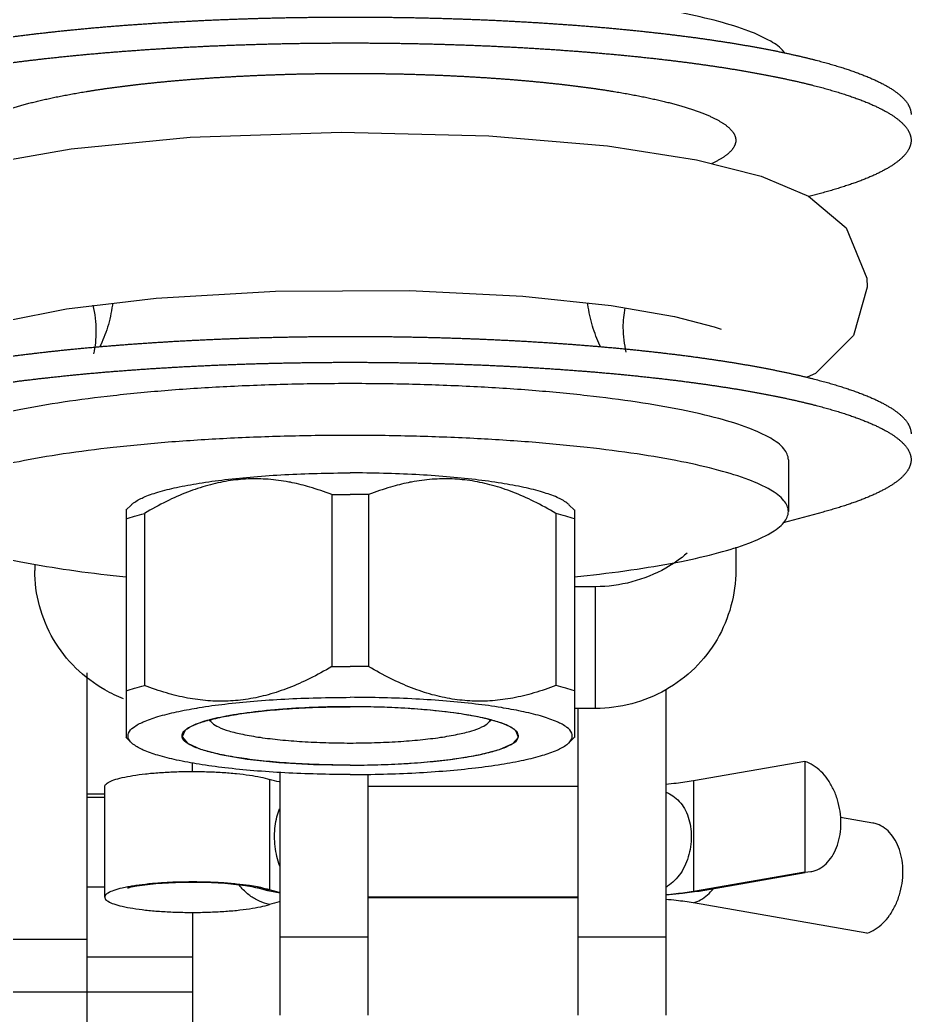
# Model space of a CAD drawing. Header units: millimetres. Extents: x 21899 to 38731, y -5425 to 3612.
# Drawn here: x 25232.19 to 25257.61, y 281.43 to 309.82 of the extents above; entities that cross this region are included whole.
import ezdxf

# ---------------------------------------------------------------- set-up
doc = ezdxf.new("R2010")
doc.units = ezdxf.units.MM

msp = doc.modelspace()

# ---------------------------------------------------------------- linework, layer by layer
at = {"color": 7, "linetype": 'Continuous'}
for p, q in [((25255.104, 304.892), (25254.69, 304.779)), ((25256.36, 302.196), (25255.971, 300.815)), ((25233.516, 301.577), (25236.074, 301.887)), ((25246.536, 301.938), (25249.057, 301.673)), ((25251.989, 301.066), (25252.193, 300.994)), ((25255.971, 300.815), (25254.879, 299.731)), ((25254.879, 299.731), (25254.647, 299.625)), ((25254.11, 297.274), (25254.11, 295.797)), ((25241.084, 296.278), (25241.084, 291.374)), ((25242.136, 296.278), (25242.136, 291.374)), ((25235.369, 295.991), (25235.209, 295.836)), ((25235.215, 295.842), (25235.215, 289.351)), ((25247.851, 295.991), (25248.011, 295.836)), ((25248.005, 295.842), (25248.005, 289.351)), ((25235.741, 295.742), (25235.741, 290.838)), ((25247.479, 295.742), (25247.479, 290.838)), ((25255.104, 295.783), (25253.961, 295.471)), ((25252.61, 294.778), (25252.61, 294.119)), ((25232.61, 294.298), (25232.61, 294.119)), ((25248.61, 293.653), (25248.005, 293.653)), ((25250.61, 290.708), (25250.61, 281.433)), ((25248.61, 290.18), (25248.005, 290.18)), ((25248.11, 281.433), (25248.11, 290.18)), ((25237.673, 289.766), (25237.586, 289.85)), ((25245.547, 289.766), (25245.634, 289.85)), ((25235.209, 289.357), (25235.369, 289.202)), ((25248.011, 289.357), (25247.851, 289.202)), ((25237.11, 288.381), (25237.11, 288.624)), ((25254.583, 288.665), (25251.401, 288.113)), ((25254.583, 288.665), (25254.583, 285.514)), ((25239.61, 281.433), (25239.61, 288.353)), ((25242.11, 288.301), (25242.11, 281.433)), ((25234.61, 284.796), (25234.61, 287.948)), ((25248.11, 287.952), (25242.11, 287.952)), ((25234.61, 287.635), (25234.11, 287.635)), ((25256.514, 286.912), (25255.596, 287.072)), ((25254.583, 285.514), (25251.401, 284.961)), ((25251.564, 284.972), (25254.586, 285.497)), ((25254.583, 285.514), (25254.747, 285.525)), ((25239.256, 284.979), (25238.956, 285.061)), ((25239.61, 284.911), (25239.256, 284.979)), ((25248.11, 284.796), (25242.11, 284.796)), ((25242.11, 284.792), (25248.11, 284.792)), ((25256.351, 283.772), (25251.401, 284.632)), ((25237.11, 284.362), (25237.11, 264.585)), ((25237.11, 283.085), (25234.11, 283.085)), ((25237.11, 282.085), (25101.066, 282.085))]:
    msp.add_line(p, q, dxfattribs=at)
at = {"color": 9, "linetype": 'Continuous'}
for p, q in [((25248.61, 290.18), (25248.61, 293.653)), ((25239.309, 288.154), (25239.309, 285.003)), ((25251.401, 288.113), (25251.401, 284.961)), ((25234.61, 287.732), (25234.11, 287.732)), ((25234.61, 285.085), (25234.11, 285.085)), ((25251.401, 284.961), (25251.564, 284.972)), ((25242.11, 283.656), (25239.61, 283.656)), ((25250.61, 283.656), (25248.11, 283.656)), ((25234.11, 283.585), (25214.11, 283.585))]:
    msp.add_line(p, q, dxfattribs=at)
at = {"color": 3, "linetype": 'Continuous'}
msp.add_line((25234.11, 279.085), (25234.11, 291.2), dxfattribs=at)
at = {"color": 2, "linetype": 'Continuous'}
for p, q in [((25239.333, 290.13), (25239.218, 290.118)), ((25240.057, 290.185), (25239.937, 290.177)), ((25240.823, 290.218), (25240.702, 290.214)), ((25242.402, 290.218), (25242.281, 290.221)), ((25243.172, 290.184), (25243.051, 290.191)), ((25243.899, 290.128), (25243.783, 290.139)), ((25237.598, 289.853), (25237.585, 289.85)), ((25238.086, 289.962), (25238.072, 289.959)), ((25238.669, 290.055), (25238.564, 290.04)), ((25244.564, 290.053), (25244.457, 290.067)), ((25245.147, 289.959), (25245.134, 289.962)), ((25245.635, 289.85), (25245.622, 289.853)), ((25236.96, 289.603), (25236.95, 289.596)), ((25237.219, 289.733), (25237.21, 289.729)), ((25246.01, 289.729), (25246, 289.733)), ((25246.269, 289.596), (25246.26, 289.603))]:
    msp.add_line(p, q, dxfattribs=at)
at = {"color": 7, "linetype": 'Continuous'}
for points in [[(25237.045, 306.475), (25241.349, 306.62), (25245.564, 306.512), (25248.947, 306.224)], [(25231.149, 305.705), (25233.646, 306.144), (25237.045, 306.475)], [(25248.947, 306.224), (25251.493, 305.828), (25253.331, 305.362), (25254.68, 304.788)], [(25254.68, 304.788), (25255.76, 303.889), (25256.347, 302.456), (25256.36, 302.196)], [(25236.074, 301.887), (25239.48, 302.087), (25243.297, 302.1), (25246.536, 301.938)], [(25230.944, 301.043), (25230.832, 300.93), (25230.898, 300.941), (25231.799, 301.232), (25233.516, 301.577)], [(25234.832, 301.737), (25234.826, 301.685), (25234.814, 301.605), (25234.801, 301.525), (25234.786, 301.445), (25234.77, 301.366), (25234.752, 301.288), (25234.733, 301.21), (25234.712, 301.133), (25234.689, 301.057), (25234.665, 300.982), (25234.64, 300.908), (25234.614, 300.834), (25234.586, 300.762), (25234.557, 300.691), (25234.526, 300.621)], [(25248.75, 300.501), (25248.735, 300.53), (25248.705, 300.595), (25248.675, 300.663), (25248.647, 300.731), (25248.619, 300.8), (25248.593, 300.871), (25248.567, 300.943), (25248.543, 301.015), (25248.521, 301.089), (25248.5, 301.163), (25248.48, 301.239), (25248.461, 301.314), (25248.444, 301.39), (25248.429, 301.467), (25248.415, 301.546), (25248.402, 301.624), (25248.391, 301.703), (25248.387, 301.744)], [(25249.057, 301.673), (25250.862, 301.363), (25251.989, 301.066)], [(25234.526, 300.621), (25234.495, 300.552), (25234.47, 300.501)], [(25235.275, 285.066), (25235.26, 285.06), (25235.283, 285.067), (25235.366, 285.087), (25235.52, 285.117), (25235.753, 285.151), (25236.062, 285.183), (25236.427, 285.208), (25236.829, 285.223), (25237.246, 285.225), (25237.657, 285.215), (25238.038, 285.193), (25238.369, 285.162), (25238.625, 285.129), (25238.802, 285.098), (25238.909, 285.074), (25238.956, 285.061)], [(25251.564, 284.972), (25251.087, 284.902), (25250.61, 284.853)]]:
    msp.add_lwpolyline(points, dxfattribs=at)
at = {"color": 2, "linetype": 'Continuous'}
for points in [[(25239.218, 290.118), (25239.103, 290.107), (25238.989, 290.094), (25238.892, 290.083), (25238.782, 290.069), (25238.669, 290.055)], [(25239.937, 290.177), (25239.812, 290.169), (25239.689, 290.16), (25239.567, 290.15), (25239.461, 290.141), (25239.333, 290.13)], [(25240.702, 290.214), (25240.571, 290.21), (25240.441, 290.204), (25240.311, 290.198), (25240.183, 290.192), (25240.057, 290.185)], [(25241.61, 290.229), (25241.493, 290.229), (25241.359, 290.228), (25241.225, 290.227), (25241.091, 290.224), (25240.958, 290.222), (25240.823, 290.218)], [(25242.281, 290.221), (25242.148, 290.224), (25242.014, 290.226), (25241.881, 290.228), (25241.747, 290.229), (25241.61, 290.229)], [(25243.051, 290.191), (25242.923, 290.198), (25242.794, 290.204), (25242.663, 290.209), (25242.532, 290.214), (25242.402, 290.218)], [(25243.783, 290.139), (25243.663, 290.149), (25243.541, 290.159), (25243.418, 290.168), (25243.308, 290.175), (25243.172, 290.184)], [(25244.457, 290.067), (25244.348, 290.08), (25244.237, 290.093), (25244.138, 290.104), (25244.023, 290.116), (25243.899, 290.128)], [(25237.585, 289.85), (25237.522, 289.833), (25237.454, 289.813), (25237.396, 289.795), (25237.334, 289.774), (25237.275, 289.754), (25237.219, 289.733)], [(25238.072, 289.959), (25237.994, 289.944), (25237.908, 289.926), (25237.824, 289.908), (25237.753, 289.892), (25237.674, 289.873), (25237.598, 289.853)], [(25238.564, 290.04), (25238.462, 290.025), (25238.362, 290.01), (25238.277, 289.996), (25238.181, 289.979), (25238.086, 289.962)], [(25245.134, 289.962), (25245.053, 289.977), (25244.958, 289.993), (25244.861, 290.009), (25244.774, 290.023), (25244.672, 290.038), (25244.564, 290.053)], [(25245.622, 289.853), (25245.556, 289.87), (25245.478, 289.889), (25245.397, 289.908), (25245.324, 289.924), (25245.238, 289.942), (25245.147, 289.959)], [(25246, 289.733), (25245.952, 289.751), (25245.893, 289.772), (25245.839, 289.79), (25245.774, 289.811), (25245.705, 289.831), (25245.635, 289.85)], [(25236.95, 289.596), (25236.942, 289.59), (25236.931, 289.582), (25236.92, 289.573), (25236.91, 289.565), (25236.9, 289.556), (25236.888, 289.546)], [(25237.21, 289.729), (25237.164, 289.71), (25237.115, 289.688), (25237.076, 289.669), (25237.033, 289.647), (25236.995, 289.625), (25236.96, 289.603)], [(25246.26, 289.603), (25246.229, 289.622), (25246.191, 289.645), (25246.155, 289.664), (25246.11, 289.686), (25246.061, 289.708), (25246.01, 289.729)], [(25246.332, 289.546), (25246.326, 289.551), (25246.316, 289.56), (25246.306, 289.569), (25246.295, 289.577), (25246.284, 289.586), (25246.269, 289.596)], [(25236.888, 289.546), (25236.813, 289.366), (25236.966, 289.185), (25237.342, 289.014), (25237.914, 288.864), (25238.671, 288.737), (25239.57, 288.641), (25240.566, 288.582), (25241.61, 288.562)], [(25241.61, 288.562), (25242.641, 288.582), (25243.638, 288.64), (25244.539, 288.735), (25245.287, 288.86), (25245.871, 289.012), (25246.251, 289.183), (25246.406, 289.364), (25246.332, 289.546)]]:
    msp.add_lwpolyline(points, dxfattribs=at)
at = {"color": 7, "linetype": 'Continuous'}
for points, start_tangent, end_tangent in [([(25253.999, 308.887), (25253.983, 308.909), (25253.604, 309.211), (25252.98, 309.501), (25252.126, 309.773), (25251.057, 310.021), (25249.796, 310.24), (25248.368, 310.426), (25246.803, 310.574), (25245.132, 310.682), (25243.389, 310.748), (25241.61, 310.77)], (-0.593069, 0.805152), (-1, 0)), ([(25235.495, 309.691), (25235.634, 309.701), (25235.773, 309.71), (25235.912, 309.72), (25236.052, 309.729), (25236.192, 309.738), (25236.333, 309.746), (25236.474, 309.755), (25236.616, 309.763), (25236.758, 309.771), (25236.9, 309.779), (25237.043, 309.786), (25237.187, 309.794), (25237.331, 309.801), (25237.475, 309.808), (25237.619, 309.814), (25237.764, 309.821), (25237.909, 309.827), (25238.055, 309.833), (25238.2, 309.838), (25238.347, 309.844), (25238.493, 309.849), (25238.64, 309.854), (25238.786, 309.858), (25238.934, 309.863), (25239.081, 309.867), (25239.229, 309.871), (25239.376, 309.875), (25239.524, 309.878), (25239.673, 309.882), (25239.821, 309.885), (25239.97, 309.887), (25240.118, 309.89), (25240.267, 309.892), (25240.416, 309.894), (25240.565, 309.896), (25240.714, 309.898), (25240.863, 309.899), (25241.012, 309.9), (25241.162, 309.901), (25241.311, 309.901), (25241.461, 309.902), (25241.61, 309.902), (25241.759, 309.902), (25241.909, 309.901), (25242.058, 309.901), (25242.207, 309.9), (25242.357, 309.899), (25242.506, 309.898), (25242.655, 309.896), (25242.804, 309.894), (25242.953, 309.892), (25243.102, 309.89), (25243.25, 309.887), (25243.399, 309.885), (25243.547, 309.882), (25243.695, 309.878), (25243.843, 309.875), (25243.991, 309.871), (25244.139, 309.867), (25244.286, 309.863), (25244.433, 309.858), (25244.58, 309.854), (25244.727, 309.849), (25244.873, 309.844), (25245.019, 309.838), (25245.165, 309.833), (25245.311, 309.827), (25245.456, 309.821), (25245.601, 309.814), (25245.745, 309.808), (25245.889, 309.801), (25246.033, 309.794), (25246.176, 309.786), (25246.319, 309.779), (25246.462, 309.771), (25246.604, 309.763), (25246.746, 309.755), (25246.887, 309.746), (25247.028, 309.738), (25247.168, 309.729), (25247.308, 309.72), (25247.447, 309.71), (25247.586, 309.701), (25247.724, 309.691), (25247.862, 309.681), (25247.999, 309.671), (25248.136, 309.66), (25248.272, 309.65), (25248.408, 309.639), (25248.543, 309.628), (25248.677, 309.616), (25248.811, 309.605), (25248.944, 309.593), (25249.076, 309.581), (25249.208, 309.569), (25249.339, 309.556), (25249.47, 309.544), (25249.599, 309.531), (25249.728, 309.518), (25249.857, 309.504), (25249.984, 309.491), (25250.111, 309.477), (25250.238, 309.463), (25250.363, 309.449), (25250.488, 309.435), (25250.611, 309.421), (25250.735, 309.406), (25250.857, 309.391), (25250.978, 309.376), (25251.099, 309.361), (25251.219, 309.345), (25251.338, 309.329), (25251.456, 309.314), (25251.573, 309.298), (25251.69, 309.281), (25251.805, 309.265), (25251.92, 309.248), (25252.034, 309.231), (25252.147, 309.214), (25252.259, 309.197), (25252.37, 309.18), (25252.48, 309.162), (25252.589, 309.145), (25252.697, 309.127), (25252.804, 309.109), (25252.911, 309.09), (25253.016, 309.072), (25253.12, 309.053), (25253.223, 309.035), (25253.326, 309.016), (25253.427, 308.997), (25253.527, 308.977), (25253.626, 308.958), (25253.724, 308.939), (25253.821, 308.919), (25253.917, 308.899), (25254.012, 308.879), (25254.106, 308.859), (25254.199, 308.838), (25254.291, 308.818), (25254.381, 308.797), (25254.471, 308.776), (25254.559, 308.756), (25254.646, 308.734), (25254.732, 308.713), (25254.817, 308.692), (25254.901, 308.67), (25254.983, 308.649), (25255.065, 308.627), (25255.145, 308.605), (25255.224, 308.583), (25255.302, 308.561), (25255.379, 308.539), (25255.454, 308.516), (25255.528, 308.494), (25255.601, 308.471), (25255.673, 308.449), (25255.744, 308.426), (25255.813, 308.403), (25255.881, 308.38), (25255.948, 308.356), (25256.014, 308.333), (25256.078, 308.31), (25256.142, 308.286), (25256.203, 308.263), (25256.264, 308.239), (25256.323, 308.215), (25256.381, 308.191), (25256.438, 308.167), (25256.494, 308.143), (25256.548, 308.119), (25256.601, 308.095), (25256.652, 308.07), (25256.702, 308.046), (25256.751, 308.021), (25256.799, 307.997), (25256.845, 307.972), (25256.89, 307.947), (25256.934, 307.923), (25256.976, 307.898), (25257.017, 307.873), (25257.057, 307.848), (25257.095, 307.823), (25257.132, 307.798), (25257.168, 307.772), (25257.202, 307.747), (25257.235, 307.722), (25257.266, 307.696), (25257.296, 307.671), (25257.325, 307.646), (25257.352, 307.62), (25257.378, 307.595), (25257.403, 307.569), (25257.426, 307.543), (25257.448, 307.518), (25257.469, 307.492), (25257.488, 307.466), (25257.505, 307.441), (25257.522, 307.415), (25257.537, 307.389), (25257.55, 307.363), (25257.563, 307.337), (25257.573, 307.311), (25257.583, 307.285), (25257.591, 307.26), (25257.597, 307.234), (25257.603, 307.208), (25257.606, 307.182), (25257.609, 307.156), (25257.61, 307.13), (25257.61, 307.124)], (0.997432, 0.071627), (-0.000005, -1)), ([(25225.61, 307.124), (25225.61, 307.13), (25225.611, 307.156), (25225.613, 307.182), (25225.617, 307.208), (25225.622, 307.234), (25225.629, 307.26), (25225.637, 307.285), (25225.646, 307.311), (25225.657, 307.337), (25225.669, 307.363), (25225.683, 307.389), (25225.698, 307.415), (25225.714, 307.441), (25225.732, 307.466), (25225.751, 307.492), (25225.772, 307.518), (25225.794, 307.543), (25225.817, 307.569), (25225.841, 307.595), (25225.867, 307.62), (25225.895, 307.646), (25225.924, 307.671), (25225.954, 307.696), (25225.985, 307.722), (25226.018, 307.747), (25226.052, 307.772), (25226.088, 307.798), (25226.125, 307.823), (25226.163, 307.848), (25226.203, 307.873), (25226.244, 307.898), (25226.286, 307.923), (25226.329, 307.947), (25226.374, 307.972), (25226.421, 307.997), (25226.468, 308.021), (25226.517, 308.046), (25226.568, 308.07), (25226.619, 308.095), (25226.672, 308.119), (25226.726, 308.143), (25226.782, 308.167), (25226.838, 308.191), (25226.896, 308.215), (25226.956, 308.239), (25227.016, 308.263), (25227.078, 308.286), (25227.141, 308.31), (25227.206, 308.333), (25227.271, 308.356), (25227.338, 308.38), (25227.406, 308.403), (25227.476, 308.426), (25227.546, 308.449), (25227.618, 308.471), (25227.691, 308.494), (25227.766, 308.516), (25227.841, 308.539), (25227.918, 308.561), (25227.996, 308.583), (25228.075, 308.605), (25228.155, 308.627), (25228.236, 308.649), (25228.319, 308.67), (25228.403, 308.692), (25228.488, 308.713), (25228.574, 308.734), (25228.661, 308.756), (25228.749, 308.776), (25228.839, 308.797), (25228.929, 308.818), (25229.021, 308.838), (25229.114, 308.859), (25229.207, 308.879), (25229.302, 308.899), (25229.398, 308.919), (25229.495, 308.939), (25229.594, 308.958), (25229.693, 308.977), (25229.793, 308.997), (25229.894, 309.016), (25229.996, 309.035), (25230.1, 309.053), (25230.204, 309.072), (25230.309, 309.09), (25230.415, 309.109), (25230.523, 309.127), (25230.631, 309.145), (25230.74, 309.162), (25230.85, 309.18), (25230.961, 309.197), (25231.073, 309.214), (25231.186, 309.231), (25231.3, 309.248), (25231.414, 309.265), (25231.53, 309.281), (25231.646, 309.298), (25231.764, 309.314), (25231.882, 309.329), (25232.001, 309.345), (25232.121, 309.361), (25232.241, 309.376), (25232.363, 309.391), (25232.485, 309.406), (25232.608, 309.421), (25232.732, 309.435), (25232.857, 309.449), (25232.982, 309.463), (25233.108, 309.477), (25233.235, 309.491), (25233.363, 309.504), (25233.491, 309.518), (25233.62, 309.531), (25233.75, 309.544), (25233.881, 309.556), (25234.012, 309.569), (25234.144, 309.581), (25234.276, 309.593), (25234.409, 309.605), (25234.543, 309.616), (25234.677, 309.628), (25234.812, 309.639), (25234.948, 309.65), (25235.084, 309.66), (25235.22, 309.671), (25235.358, 309.681), (25235.495, 309.691)], (-0.000005, 1), (0.997432, 0.071627)), ([(25225.61, 306.385), (25225.61, 306.391), (25225.611, 306.417), (25225.613, 306.443), (25225.617, 306.469), (25225.622, 306.495), (25225.629, 306.521), (25225.637, 306.547), (25225.646, 306.573), (25225.657, 306.599), (25225.669, 306.624), (25225.683, 306.65), (25225.698, 306.676), (25225.714, 306.702), (25225.732, 306.728), (25225.751, 306.753), (25225.772, 306.779), (25225.794, 306.805), (25225.817, 306.83), (25225.841, 306.856), (25225.867, 306.882), (25225.895, 306.907), (25225.924, 306.932), (25225.954, 306.958), (25225.985, 306.983), (25226.018, 307.009), (25226.052, 307.034), (25226.088, 307.059), (25226.125, 307.084), (25226.163, 307.109), (25226.203, 307.134), (25226.244, 307.159), (25226.286, 307.184), (25226.329, 307.209), (25226.374, 307.234), (25226.421, 307.258), (25226.468, 307.283), (25226.517, 307.307), (25226.568, 307.332), (25226.619, 307.356), (25226.672, 307.38), (25226.726, 307.405), (25226.782, 307.429), (25226.838, 307.453), (25226.896, 307.477), (25226.956, 307.5), (25227.016, 307.524), (25227.078, 307.548), (25227.141, 307.571), (25227.206, 307.595), (25227.271, 307.618), (25227.338, 307.641), (25227.406, 307.664), (25227.476, 307.687), (25227.546, 307.71), (25227.618, 307.733), (25227.691, 307.755), (25227.766, 307.778), (25227.841, 307.8), (25227.918, 307.822), (25227.996, 307.845), (25228.075, 307.867), (25228.155, 307.889), (25228.236, 307.91), (25228.319, 307.932), (25228.403, 307.953), (25228.488, 307.975), (25228.574, 307.996), (25228.661, 308.017), (25228.749, 308.038), (25228.839, 308.059), (25228.929, 308.079), (25229.021, 308.1), (25229.114, 308.12), (25229.207, 308.14), (25229.302, 308.16), (25229.398, 308.18), (25229.495, 308.2), (25229.594, 308.219), (25229.693, 308.239), (25229.793, 308.258), (25229.894, 308.277), (25229.996, 308.296), (25230.1, 308.315), (25230.204, 308.333), (25230.309, 308.352), (25230.415, 308.37), (25230.523, 308.388), (25230.631, 308.406), (25230.74, 308.424), (25230.85, 308.441), (25230.961, 308.459), (25231.073, 308.476), (25231.186, 308.493), (25231.3, 308.51), (25231.414, 308.526), (25231.53, 308.543), (25231.646, 308.559), (25231.764, 308.575), (25231.882, 308.591), (25232.001, 308.607), (25232.121, 308.622), (25232.241, 308.637), (25232.363, 308.652), (25232.485, 308.667), (25232.608, 308.682), (25232.732, 308.696), (25232.857, 308.711), (25232.982, 308.725), (25233.108, 308.739), (25233.235, 308.752), (25233.363, 308.766), (25233.491, 308.779), (25233.62, 308.792), (25233.75, 308.805), (25233.881, 308.818), (25234.012, 308.83), (25234.144, 308.842), (25234.276, 308.854), (25234.409, 308.866), (25234.543, 308.878), (25234.677, 308.889), (25234.812, 308.9), (25234.948, 308.911), (25235.084, 308.922), (25235.22, 308.932), (25235.358, 308.942), (25235.495, 308.952), (25235.634, 308.962), (25235.773, 308.972), (25235.912, 308.981), (25236.052, 308.99), (25236.192, 308.999), (25236.333, 309.008), (25236.474, 309.016), (25236.616, 309.025), (25236.758, 309.033), (25236.9, 309.04), (25237.043, 309.048), (25237.187, 309.055), (25237.331, 309.062), (25237.475, 309.069), (25237.619, 309.076), (25237.764, 309.082), (25237.909, 309.088), (25238.055, 309.094), (25238.2, 309.1), (25238.347, 309.105), (25238.493, 309.11), (25238.64, 309.115), (25238.786, 309.12), (25238.934, 309.124), (25239.081, 309.128), (25239.229, 309.132), (25239.376, 309.136), (25239.524, 309.14), (25239.673, 309.143), (25239.821, 309.146), (25239.97, 309.149), (25240.118, 309.151), (25240.267, 309.154), (25240.416, 309.156), (25240.565, 309.157), (25240.714, 309.159), (25240.863, 309.16), (25241.012, 309.161), (25241.162, 309.162), (25241.311, 309.163), (25241.461, 309.163), (25241.61, 309.163), (25241.759, 309.163), (25241.909, 309.163), (25242.058, 309.162), (25242.207, 309.161), (25242.357, 309.16), (25242.506, 309.159), (25242.655, 309.157), (25242.804, 309.156), (25242.953, 309.154), (25243.102, 309.151), (25243.25, 309.149), (25243.399, 309.146), (25243.547, 309.143), (25243.695, 309.14), (25243.843, 309.136), (25243.991, 309.132), (25244.139, 309.128), (25244.286, 309.124), (25244.433, 309.12), (25244.58, 309.115), (25244.727, 309.11), (25244.873, 309.105), (25245.019, 309.1), (25245.165, 309.094), (25245.311, 309.088), (25245.456, 309.082), (25245.601, 309.076), (25245.745, 309.069), (25245.889, 309.062), (25246.033, 309.055), (25246.176, 309.048), (25246.319, 309.04), (25246.462, 309.033), (25246.604, 309.025), (25246.746, 309.016), (25246.887, 309.008), (25247.028, 308.999), (25247.168, 308.99), (25247.308, 308.981), (25247.447, 308.972), (25247.586, 308.962), (25247.724, 308.952), (25247.862, 308.942), (25247.999, 308.932), (25248.136, 308.922), (25248.272, 308.911), (25248.408, 308.9), (25248.543, 308.889), (25248.677, 308.878), (25248.811, 308.866), (25248.944, 308.854), (25249.076, 308.842), (25249.208, 308.83), (25249.339, 308.818), (25249.47, 308.805), (25249.599, 308.792), (25249.728, 308.779), (25249.857, 308.766), (25249.984, 308.752), (25250.111, 308.739), (25250.238, 308.725), (25250.363, 308.711), (25250.488, 308.696), (25250.611, 308.682), (25250.735, 308.667), (25250.857, 308.652), (25250.978, 308.637), (25251.099, 308.622), (25251.219, 308.607), (25251.338, 308.591), (25251.456, 308.575), (25251.573, 308.559), (25251.69, 308.543), (25251.805, 308.526), (25251.92, 308.51), (25252.034, 308.493), (25252.147, 308.476), (25252.259, 308.459), (25252.37, 308.441), (25252.48, 308.424), (25252.589, 308.406), (25252.697, 308.388), (25252.804, 308.37), (25252.911, 308.352), (25253.016, 308.333), (25253.12, 308.315), (25253.223, 308.296), (25253.326, 308.277), (25253.427, 308.258), (25253.527, 308.239), (25253.626, 308.219), (25253.724, 308.2), (25253.821, 308.18), (25253.917, 308.16), (25254.012, 308.14), (25254.106, 308.12), (25254.199, 308.1), (25254.291, 308.079), (25254.381, 308.059), (25254.471, 308.038), (25254.559, 308.017), (25254.646, 307.996), (25254.732, 307.975), (25254.817, 307.953), (25254.901, 307.932), (25254.983, 307.91), (25255.065, 307.889), (25255.145, 307.867), (25255.224, 307.845), (25255.302, 307.822), (25255.379, 307.8), (25255.454, 307.778), (25255.528, 307.755), (25255.601, 307.733), (25255.673, 307.71), (25255.744, 307.687), (25255.813, 307.664), (25255.881, 307.641), (25255.948, 307.618), (25256.014, 307.595), (25256.078, 307.571), (25256.142, 307.548), (25256.203, 307.524), (25256.264, 307.5), (25256.323, 307.477), (25256.381, 307.453), (25256.438, 307.429), (25256.494, 307.405), (25256.548, 307.38), (25256.601, 307.356), (25256.652, 307.332), (25256.702, 307.307), (25256.751, 307.283), (25256.799, 307.258), (25256.845, 307.234), (25256.89, 307.209), (25256.934, 307.184), (25256.976, 307.159), (25257.017, 307.134), (25257.057, 307.109), (25257.095, 307.084), (25257.132, 307.059), (25257.168, 307.034), (25257.202, 307.009), (25257.235, 306.983), (25257.266, 306.958), (25257.296, 306.932), (25257.325, 306.907), (25257.352, 306.882), (25257.378, 306.856), (25257.403, 306.83), (25257.426, 306.805), (25257.448, 306.779), (25257.469, 306.753), (25257.488, 306.728), (25257.505, 306.702), (25257.522, 306.676), (25257.537, 306.65), (25257.55, 306.624), (25257.563, 306.599), (25257.573, 306.573), (25257.583, 306.547), (25257.591, 306.521), (25257.597, 306.495), (25257.603, 306.469), (25257.606, 306.443), (25257.609, 306.417), (25257.61, 306.391), (25257.61, 306.385)], (-0.000005, 1), (-0.000005, -1)), ([(25257.61, 306.385), (25257.609, 306.365), (25257.608, 306.339), (25257.605, 306.314), (25257.6, 306.288), (25257.594, 306.262), (25257.587, 306.236), (25257.578, 306.21), (25257.568, 306.184), (25257.556, 306.158), (25257.544, 306.132), (25257.529, 306.106), (25257.514, 306.081), (25257.497, 306.055), (25257.478, 306.029), (25257.458, 306.003), (25257.437, 305.978), (25257.415, 305.952), (25257.391, 305.927), (25257.365, 305.901), (25257.339, 305.875), (25257.31, 305.85), (25257.281, 305.825), (25257.25, 305.799), (25257.218, 305.774), (25257.184, 305.749), (25257.15, 305.723), (25257.113, 305.698), (25257.076, 305.673), (25257.037, 305.648), (25256.996, 305.623), (25256.955, 305.598), (25256.912, 305.573), (25256.868, 305.549), (25256.822, 305.524), (25256.775, 305.499), (25256.727, 305.475), (25256.677, 305.45), (25256.626, 305.426), (25256.574, 305.401), (25256.52, 305.377), (25256.466, 305.353), (25256.409, 305.329), (25256.352, 305.305), (25256.293, 305.281), (25256.233, 305.258), (25256.172, 305.234), (25256.11, 305.21), (25256.046, 305.187), (25255.981, 305.164), (25255.914, 305.14), (25255.847, 305.117), (25255.778, 305.094), (25255.708, 305.071), (25255.637, 305.048), (25255.564, 305.026), (25255.491, 305.003), (25255.416, 304.981), (25255.34, 304.958), (25255.262, 304.936), (25255.184, 304.914), (25255.104, 304.892)], (-0.000005, -1), (-0.964802, -0.262979)), ([(25229.693, 299.868), (25229.793, 299.887), (25229.894, 299.906), (25229.996, 299.925), (25230.1, 299.944), (25230.204, 299.963), (25230.309, 299.981), (25230.415, 299.999), (25230.523, 300.017), (25230.631, 300.035), (25230.74, 300.053), (25230.85, 300.07), (25230.961, 300.088), (25231.073, 300.105), (25231.186, 300.122), (25231.3, 300.139), (25231.414, 300.155), (25231.53, 300.172), (25231.646, 300.188), (25231.764, 300.204), (25231.882, 300.22), (25232.001, 300.236), (25232.121, 300.251), (25232.241, 300.266), (25232.363, 300.281), (25232.485, 300.296), (25232.608, 300.311), (25232.732, 300.326), (25232.857, 300.34), (25232.982, 300.354), (25233.108, 300.368), (25233.235, 300.382), (25233.363, 300.395), (25233.491, 300.408), (25233.62, 300.421), (25233.75, 300.434), (25233.881, 300.447), (25234.012, 300.459), (25234.144, 300.471), (25234.276, 300.483), (25234.409, 300.495), (25234.543, 300.507), (25234.677, 300.518), (25234.812, 300.529), (25234.948, 300.54), (25235.084, 300.551), (25235.22, 300.561), (25235.358, 300.572), (25235.495, 300.582), (25235.634, 300.591), (25235.773, 300.601), (25235.912, 300.61), (25236.052, 300.619), (25236.192, 300.628), (25236.333, 300.637), (25236.474, 300.645), (25236.616, 300.654), (25236.758, 300.662), (25236.9, 300.669), (25237.043, 300.677), (25237.187, 300.684), (25237.331, 300.691), (25237.475, 300.698), (25237.619, 300.705), (25237.764, 300.711), (25237.909, 300.717), (25238.055, 300.723), (25238.2, 300.729), (25238.347, 300.734), (25238.493, 300.739), (25238.64, 300.744), (25238.786, 300.749), (25238.934, 300.753), (25239.081, 300.758), (25239.229, 300.762), (25239.376, 300.765), (25239.524, 300.769), (25239.673, 300.772), (25239.821, 300.775), (25239.97, 300.778), (25240.118, 300.78), (25240.267, 300.783), (25240.416, 300.785), (25240.565, 300.787), (25240.714, 300.788), (25240.863, 300.789), (25241.012, 300.791), (25241.162, 300.791), (25241.311, 300.792), (25241.461, 300.792), (25241.61, 300.792), (25241.759, 300.792), (25241.909, 300.792), (25242.058, 300.791), (25242.207, 300.791), (25242.357, 300.789), (25242.506, 300.788), (25242.655, 300.787), (25242.804, 300.785), (25242.953, 300.783), (25243.102, 300.78), (25243.25, 300.778), (25243.399, 300.775), (25243.547, 300.772), (25243.695, 300.769), (25243.843, 300.765), (25243.991, 300.762), (25244.139, 300.758), (25244.286, 300.753), (25244.433, 300.749), (25244.58, 300.744), (25244.727, 300.739), (25244.873, 300.734), (25245.019, 300.729), (25245.165, 300.723), (25245.311, 300.717), (25245.456, 300.711), (25245.601, 300.705), (25245.745, 300.698), (25245.889, 300.691), (25246.033, 300.684), (25246.176, 300.677), (25246.319, 300.669), (25246.462, 300.662), (25246.604, 300.654), (25246.746, 300.645), (25246.887, 300.637), (25247.028, 300.628), (25247.168, 300.619), (25247.308, 300.61), (25247.447, 300.601), (25247.586, 300.591), (25247.724, 300.582), (25247.862, 300.572), (25247.999, 300.561), (25248.136, 300.551), (25248.272, 300.54), (25248.408, 300.529), (25248.543, 300.518), (25248.677, 300.507), (25248.811, 300.495), (25248.944, 300.483), (25249.076, 300.471), (25249.208, 300.459), (25249.339, 300.447), (25249.47, 300.434), (25249.599, 300.421), (25249.728, 300.408), (25249.857, 300.395), (25249.984, 300.382), (25250.111, 300.368), (25250.238, 300.354), (25250.363, 300.34), (25250.488, 300.326), (25250.611, 300.311), (25250.735, 300.296), (25250.857, 300.281), (25250.978, 300.266), (25251.099, 300.251), (25251.219, 300.236), (25251.338, 300.22), (25251.456, 300.204), (25251.573, 300.188), (25251.69, 300.172), (25251.805, 300.155), (25251.92, 300.139), (25252.034, 300.122), (25252.147, 300.105), (25252.259, 300.088), (25252.37, 300.07), (25252.48, 300.053), (25252.589, 300.035), (25252.697, 300.017), (25252.804, 299.999), (25252.911, 299.981), (25253.016, 299.963), (25253.12, 299.944), (25253.223, 299.925), (25253.326, 299.906), (25253.427, 299.887), (25253.527, 299.868), (25253.626, 299.849), (25253.724, 299.829), (25253.821, 299.809), (25253.917, 299.789), (25254.012, 299.769), (25254.106, 299.749), (25254.199, 299.729), (25254.291, 299.708)], (0.981727, 0.190292), (0.975468, -0.220142)), ([(25229.693, 299.129), (25229.793, 299.149), (25229.894, 299.168), (25229.996, 299.187), (25230.1, 299.205), (25230.204, 299.224), (25230.309, 299.242), (25230.415, 299.261), (25230.523, 299.279), (25230.631, 299.297), (25230.74, 299.314), (25230.85, 299.332), (25230.961, 299.349), (25231.073, 299.366), (25231.186, 299.383), (25231.3, 299.4), (25231.414, 299.417), (25231.53, 299.433), (25231.646, 299.449), (25231.764, 299.465), (25231.882, 299.481), (25232.001, 299.497), (25232.121, 299.513), (25232.241, 299.528), (25232.363, 299.543), (25232.485, 299.558), (25232.608, 299.572), (25232.732, 299.587), (25232.857, 299.601), (25232.982, 299.615), (25233.108, 299.629), (25233.235, 299.643), (25233.363, 299.656), (25233.491, 299.67), (25233.62, 299.683), (25233.75, 299.696), (25233.881, 299.708), (25234.012, 299.721), (25234.144, 299.733), (25234.276, 299.745), (25234.409, 299.757), (25234.543, 299.768), (25234.677, 299.78), (25234.812, 299.791), (25234.948, 299.802), (25235.084, 299.812), (25235.22, 299.823), (25235.358, 299.833), (25235.495, 299.843), (25235.634, 299.853), (25235.773, 299.862), (25235.912, 299.872), (25236.052, 299.881), (25236.192, 299.89), (25236.333, 299.898), (25236.474, 299.907), (25236.616, 299.915), (25236.758, 299.923), (25236.9, 299.931), (25237.043, 299.938), (25237.187, 299.946), (25237.331, 299.953), (25237.475, 299.959), (25237.619, 299.966), (25237.764, 299.972), (25237.909, 299.979), (25238.055, 299.984), (25238.2, 299.99), (25238.347, 299.995), (25238.493, 300.001), (25238.64, 300.006), (25238.786, 300.01), (25238.934, 300.015), (25239.081, 300.019), (25239.229, 300.023), (25239.376, 300.027), (25239.524, 300.03), (25239.673, 300.033), (25239.821, 300.036), (25239.97, 300.039), (25240.118, 300.042), (25240.267, 300.044), (25240.416, 300.046), (25240.565, 300.048), (25240.714, 300.05), (25240.863, 300.051), (25241.012, 300.052), (25241.162, 300.053), (25241.311, 300.053), (25241.461, 300.054), (25241.61, 300.054), (25241.759, 300.054), (25241.909, 300.053), (25242.058, 300.053), (25242.207, 300.052), (25242.357, 300.051), (25242.506, 300.05), (25242.655, 300.048), (25242.804, 300.046), (25242.953, 300.044), (25243.102, 300.042), (25243.25, 300.039), (25243.399, 300.036), (25243.547, 300.033), (25243.695, 300.03), (25243.843, 300.027), (25243.991, 300.023), (25244.139, 300.019), (25244.286, 300.015), (25244.433, 300.01), (25244.58, 300.006), (25244.727, 300.001), (25244.873, 299.995), (25245.019, 299.99), (25245.165, 299.984), (25245.311, 299.979), (25245.456, 299.972), (25245.601, 299.966), (25245.745, 299.959), (25245.889, 299.953), (25246.033, 299.946), (25246.176, 299.938), (25246.319, 299.931), (25246.462, 299.923), (25246.604, 299.915), (25246.746, 299.907), (25246.887, 299.898), (25247.028, 299.89), (25247.168, 299.881), (25247.308, 299.872), (25247.447, 299.862), (25247.586, 299.853), (25247.724, 299.843), (25247.862, 299.833), (25247.999, 299.823), (25248.136, 299.812), (25248.272, 299.802), (25248.408, 299.791), (25248.543, 299.78), (25248.677, 299.768), (25248.811, 299.757), (25248.944, 299.745), (25249.076, 299.733), (25249.208, 299.721), (25249.339, 299.708), (25249.47, 299.696), (25249.599, 299.683), (25249.728, 299.67), (25249.857, 299.656), (25249.984, 299.643), (25250.111, 299.629), (25250.238, 299.615), (25250.363, 299.601), (25250.488, 299.587), (25250.611, 299.572), (25250.735, 299.558), (25250.857, 299.543), (25250.978, 299.528), (25251.099, 299.513), (25251.219, 299.497), (25251.338, 299.481), (25251.456, 299.465), (25251.573, 299.449), (25251.69, 299.433), (25251.805, 299.417), (25251.92, 299.4), (25252.034, 299.383), (25252.147, 299.366), (25252.259, 299.349), (25252.37, 299.332), (25252.48, 299.314), (25252.589, 299.297), (25252.697, 299.279), (25252.804, 299.261), (25252.911, 299.242), (25253.016, 299.224), (25253.12, 299.205), (25253.223, 299.187), (25253.326, 299.168), (25253.427, 299.149), (25253.527, 299.129), (25253.626, 299.11), (25253.724, 299.09), (25253.821, 299.071), (25253.917, 299.051), (25254.012, 299.031), (25254.106, 299.011), (25254.199, 298.99), (25254.291, 298.97)], (0.981727, 0.190292), (0.975468, -0.220142)), ([(25254.291, 299.708), (25254.381, 299.688), (25254.471, 299.667), (25254.559, 299.646), (25254.646, 299.625), (25254.732, 299.604), (25254.817, 299.582), (25254.901, 299.561), (25254.983, 299.539), (25255.065, 299.518), (25255.145, 299.496), (25255.224, 299.474), (25255.302, 299.452), (25255.379, 299.429), (25255.454, 299.407), (25255.528, 299.384), (25255.601, 299.362), (25255.673, 299.339), (25255.744, 299.316), (25255.813, 299.293), (25255.881, 299.27), (25255.948, 299.247), (25256.014, 299.224), (25256.078, 299.2), (25256.142, 299.177), (25256.203, 299.153), (25256.264, 299.129), (25256.323, 299.106), (25256.381, 299.082), (25256.438, 299.058), (25256.494, 299.034), (25256.548, 299.01), (25256.601, 298.985), (25256.652, 298.961), (25256.702, 298.936), (25256.751, 298.912), (25256.799, 298.887), (25256.845, 298.863), (25256.89, 298.838), (25256.934, 298.813), (25256.976, 298.788), (25257.017, 298.763), (25257.057, 298.738), (25257.095, 298.713), (25257.132, 298.688), (25257.168, 298.663), (25257.202, 298.638), (25257.235, 298.612), (25257.266, 298.587), (25257.296, 298.562), (25257.325, 298.536), (25257.352, 298.511), (25257.378, 298.485), (25257.403, 298.46), (25257.426, 298.434), (25257.448, 298.408), (25257.469, 298.383), (25257.488, 298.357), (25257.505, 298.331), (25257.522, 298.305), (25257.537, 298.279), (25257.55, 298.254), (25257.563, 298.228), (25257.573, 298.202), (25257.583, 298.176), (25257.591, 298.15), (25257.597, 298.124), (25257.603, 298.098), (25257.606, 298.072), (25257.609, 298.046), (25257.61, 298.02), (25257.61, 298.014)], (0.975468, -0.220142), (-0.000005, -1)), ([(25241.61, 299.445), (25239.831, 299.423), (25238.088, 299.357), (25236.417, 299.249), (25234.852, 299.1), (25233.424, 298.915), (25232.163, 298.696), (25231.094, 298.448), (25230.239, 298.176), (25229.616, 297.886)], (-1, 0), (-0.867308, -0.497772)), ([(25249.796, 298.915), (25248.368, 299.1), (25246.803, 299.249), (25245.132, 299.357), (25243.389, 299.423), (25241.61, 299.445)], (-0.988886, 0.148678), (-1, 0)), ([(25254.291, 298.97), (25254.381, 298.949), (25254.471, 298.928), (25254.559, 298.907), (25254.646, 298.886), (25254.732, 298.865), (25254.817, 298.844), (25254.901, 298.822), (25254.983, 298.801), (25255.065, 298.779), (25255.145, 298.757), (25255.224, 298.735), (25255.302, 298.713), (25255.379, 298.691), (25255.454, 298.668), (25255.528, 298.646), (25255.601, 298.623), (25255.673, 298.6), (25255.744, 298.578), (25255.813, 298.555), (25255.881, 298.532), (25255.948, 298.508), (25256.014, 298.485), (25256.078, 298.462), (25256.142, 298.438), (25256.203, 298.415), (25256.264, 298.391), (25256.323, 298.367), (25256.381, 298.343), (25256.438, 298.319), (25256.494, 298.295), (25256.548, 298.271), (25256.601, 298.247), (25256.652, 298.222), (25256.702, 298.198), (25256.751, 298.173), (25256.799, 298.149), (25256.845, 298.124), (25256.89, 298.099), (25256.934, 298.075), (25256.976, 298.05), (25257.017, 298.025), (25257.057, 298), (25257.095, 297.975), (25257.132, 297.95), (25257.168, 297.924), (25257.202, 297.899), (25257.235, 297.874), (25257.266, 297.848), (25257.296, 297.823), (25257.325, 297.798), (25257.352, 297.772), (25257.378, 297.746), (25257.403, 297.721), (25257.426, 297.695), (25257.448, 297.67), (25257.469, 297.644), (25257.488, 297.618), (25257.505, 297.592), (25257.522, 297.567), (25257.537, 297.541), (25257.55, 297.515), (25257.563, 297.489), (25257.573, 297.463), (25257.583, 297.437), (25257.591, 297.412), (25257.597, 297.386), (25257.603, 297.36), (25257.606, 297.334), (25257.609, 297.308), (25257.61, 297.282), (25257.61, 297.276)], (0.975468, -0.220142), (-0.000005, -1)), ([(25254.11, 297.274), (25253.983, 297.583), (25253.604, 297.886), (25252.98, 298.176), (25252.126, 298.448), (25251.057, 298.696), (25249.796, 298.915)], (0, 1), (-0.988886, 0.148678)), ([(25241.61, 297.968), (25239.831, 297.946), (25238.088, 297.88), (25236.417, 297.772), (25234.852, 297.623), (25233.424, 297.438), (25232.163, 297.219), (25231.094, 296.971), (25230.239, 296.699), (25229.616, 296.409), (25229.237, 296.106), (25229.11, 295.797)], (-1, 0), (0, -1)), ([(25254.11, 295.797), (25253.983, 296.106), (25253.604, 296.409), (25252.98, 296.699), (25252.126, 296.971), (25251.057, 297.219), (25249.796, 297.438), (25248.368, 297.623), (25246.803, 297.772), (25245.132, 297.88), (25243.389, 297.946), (25241.61, 297.968)], (0, 1), (-1, 0)), ([(25257.61, 297.276), (25257.609, 297.256), (25257.608, 297.23), (25257.605, 297.204), (25257.6, 297.178), (25257.594, 297.152), (25257.587, 297.126), (25257.578, 297.1), (25257.568, 297.075), (25257.556, 297.049), (25257.544, 297.023), (25257.529, 296.997), (25257.514, 296.971), (25257.497, 296.945), (25257.478, 296.92), (25257.458, 296.894), (25257.437, 296.868), (25257.415, 296.843), (25257.391, 296.817), (25257.365, 296.791), (25257.339, 296.766), (25257.31, 296.74), (25257.281, 296.715), (25257.25, 296.69), (25257.218, 296.664), (25257.184, 296.639), (25257.15, 296.614), (25257.113, 296.589), (25257.076, 296.564), (25257.037, 296.539), (25256.996, 296.514), (25256.955, 296.489), (25256.912, 296.464), (25256.868, 296.439), (25256.822, 296.414), (25256.775, 296.39), (25256.727, 296.365), (25256.677, 296.341), (25256.626, 296.316), (25256.574, 296.292), (25256.52, 296.268), (25256.466, 296.244), (25256.409, 296.22), (25256.352, 296.196), (25256.293, 296.172), (25256.233, 296.148), (25256.172, 296.124), (25256.11, 296.101), (25256.046, 296.077), (25255.981, 296.054), (25255.914, 296.031), (25255.847, 296.008), (25255.778, 295.985), (25255.708, 295.962), (25255.637, 295.939), (25255.564, 295.916), (25255.491, 295.894), (25255.416, 295.871), (25255.34, 295.849), (25255.262, 295.827), (25255.184, 295.805), (25255.104, 295.783)], (-0.000005, -1), (-0.964802, -0.262979)), ([(25235.368, 295.993), (25235.429, 296.042), (25235.708, 296.199), (25236.119, 296.348), (25236.653, 296.484), (25237.298, 296.604), (25238.038, 296.707), (25238.859, 296.789), (25239.741, 296.849), (25240.665, 296.886), (25241.61, 296.898)], (0.732854, 0.680386), (1, 0)), ([(25239.955, 296.62), (25239.856, 296.639), (25239.273, 296.716), (25238.698, 296.725), (25238.126, 296.668), (25237.551, 296.543), (25236.969, 296.35), (25236.369, 296.085), (25235.741, 295.742)], (-0.979647, 0.200728), (-0.859623, -0.510929)), ([(25247.852, 295.993), (25247.791, 296.042), (25247.512, 296.199), (25247.1, 296.348), (25246.567, 296.484), (25245.922, 296.604), (25245.181, 296.707), (25244.361, 296.789), (25243.479, 296.849), (25242.555, 296.886), (25241.61, 296.898)], (-0.732854, 0.680386), (-1, 0)), ([(25247.479, 295.742), (25246.85, 296.085), (25246.251, 296.35), (25245.668, 296.543), (25245.093, 296.668), (25244.521, 296.725), (25243.946, 296.716), (25243.363, 296.639), (25243.265, 296.62)], (-0.859623, 0.510929), (-0.979646, -0.200735)), ([(25241.084, 296.278), (25240.456, 296.495), (25239.955, 296.62)], (-0.930436, 0.366454), (-0.979647, 0.200728)), ([(25243.265, 296.62), (25242.764, 296.495), (25242.136, 296.278)], (-0.979646, -0.200735), (-0.930436, -0.366454)), ([(25241.084, 296.278), (25241.347, 296.281), (25241.61, 296.282)], (0.999917, 0.01289), (1, 0)), ([(25242.136, 296.278), (25241.873, 296.281), (25241.61, 296.282)], (-0.999917, 0.01289), (-1, 0)), ([(25229.11, 295.797), (25229.237, 295.488), (25229.616, 295.186), (25230.239, 294.895), (25231.094, 294.624), (25232.163, 294.376), (25233.424, 294.157), (25234.852, 293.971), (25235.215, 293.932)], (0, -1), (0.994693, -0.102891)), ([(25248.005, 293.932), (25248.368, 293.971), (25249.796, 294.157), (25251.057, 294.376), (25252.126, 294.624), (25252.98, 294.895), (25253.604, 295.186), (25253.983, 295.488), (25254.11, 295.797)], (0.994693, 0.102891), (0, 1)), ([(25235.215, 295.584), (25235.461, 295.665), (25235.741, 295.742)], (0.940905, 0.338672), (0.968974, 0.247163)), ([(25248.005, 295.584), (25247.759, 295.665), (25247.479, 295.742)], (-0.940905, 0.338672), (-0.968974, 0.247163)), ([(25251.22, 294.607), (25250.61, 294.181)], (-0.762397, -0.647109), (-0.869912, -0.493207)), ([(25235.144, 290.455), (25234.61, 290.708), (25233.146, 292.15), (25232.61, 294.119)], (-0.932899, 0.360138), (0, 1)), ([(25250.61, 294.181), (25248.61, 293.653)], (-0.869912, -0.493207), (-1, 0)), ([(25252.61, 294.119), (25252.074, 292.15), (25250.61, 290.708), (25248.61, 290.18)], (0, -1), (-1, 0)), ([(25241.084, 291.374), (25240.456, 291.031), (25239.856, 290.767), (25239.273, 290.573), (25238.698, 290.448), (25238.126, 290.391), (25237.551, 290.401), (25236.969, 290.477), (25236.369, 290.621), (25235.741, 290.838)], (-0.859623, -0.510929), (-0.930436, 0.366454)), ([(25241.084, 291.374), (25241.347, 291.376), (25241.61, 291.377)], (0.999917, 0.01289), (1, 0)), ([(25242.136, 291.374), (25241.873, 291.376), (25241.61, 291.377)], (-0.999917, 0.01289), (-1, 0)), ([(25247.479, 290.838), (25246.85, 290.621), (25246.251, 290.477), (25245.668, 290.401), (25245.093, 290.391), (25244.521, 290.449), (25243.946, 290.573), (25243.363, 290.767), (25242.764, 291.031), (25242.136, 291.374)], (-0.930436, -0.366454), (-0.859623, 0.510929)), ([(25235.215, 290.68), (25235.461, 290.761), (25235.741, 290.838)], (0.940905, 0.338672), (0.968974, 0.247163)), ([(25248.005, 290.68), (25247.759, 290.761), (25247.479, 290.838)], (-0.940905, 0.338672), (-0.968974, 0.247163)), ([(25237.234, 290.192), (25237.298, 290.203), (25238.038, 290.305), (25238.859, 290.388), (25239.741, 290.448), (25240.665, 290.484), (25241.61, 290.497)], (0.986576, 0.1633), (1, 0)), ([(25245.986, 290.192), (25245.922, 290.203), (25245.181, 290.305), (25244.361, 290.388), (25243.479, 290.448), (25242.555, 290.484), (25241.61, 290.497)], (-0.986576, 0.1633), (-1, 0)), ([(25235.368, 289.2), (25235.288, 289.314), (25235.288, 289.478), (25235.429, 289.641), (25235.708, 289.798), (25236.119, 289.946), (25236.653, 290.082), (25237.234, 290.192)], (-0.732854, 0.680386), (0.986576, 0.1633)), ([(25236.883, 289.545), (25236.957, 289.6), (25237.214, 289.731), (25237.591, 289.852), (25238.078, 289.96), (25238.662, 290.054), (25239.325, 290.129), (25240.051, 290.184), (25240.82, 290.218), (25241.61, 290.229)], (0.730962, 0.682418), (1, 0)), ([(25246.336, 289.545), (25246.263, 289.6), (25246.006, 289.731), (25245.628, 289.852), (25245.141, 289.96), (25244.558, 290.054), (25243.894, 290.129), (25243.168, 290.184), (25242.4, 290.218), (25241.61, 290.229)], (-0.730962, 0.682418), (-1, 0)), ([(25247.852, 289.2), (25247.932, 289.314), (25247.932, 289.478), (25247.791, 289.641), (25247.512, 289.798), (25247.1, 289.946), (25246.567, 290.082), (25245.986, 290.192)], (0.732854, 0.680386), (-0.986576, 0.1633)), ([(25237.614, 289.856), (25237.67, 289.768), (25237.673, 289.766)], (0.272224, -0.962234), (0.699815, -0.714324)), ([(25245.547, 289.766), (25245.549, 289.768), (25245.605, 289.856)], (0.699827, 0.714313), (0.272248, 0.962227)), ([(25237.673, 289.766), (25237.851, 289.651), (25238.145, 289.541), (25238.545, 289.442), (25239.038, 289.356), (25239.609, 289.287), (25240.241, 289.236), (25240.915, 289.204), (25241.61, 289.194), (25242.305, 289.204), (25242.978, 289.236), (25243.61, 289.287), (25244.182, 289.356), (25244.675, 289.442), (25245.075, 289.541), (25245.369, 289.651), (25245.547, 289.766)], (0.699815, -0.714324), (0.699827, 0.714313)), ([(25236.814, 289.396), (25236.826, 289.465), (25236.883, 289.545)], (0, 1), (0.730962, 0.682418)), ([(25241.61, 288.562), (25240.82, 288.574), (25240.051, 288.607), (25239.325, 288.663), (25238.662, 288.738), (25238.078, 288.831), (25237.591, 288.94), (25237.214, 289.061), (25236.957, 289.191), (25236.826, 289.327), (25236.814, 289.396)], (-1, 0), (0, 1)), ([(25241.61, 288.562), (25242.4, 288.574), (25243.168, 288.607), (25243.894, 288.663), (25244.558, 288.738), (25245.141, 288.831), (25245.628, 288.94), (25246.006, 289.061), (25246.263, 289.191), (25246.393, 289.327), (25246.406, 289.396)], (1, 0), (0, 1)), ([(25246.406, 289.396), (25246.393, 289.465), (25246.336, 289.545)], (0, 1), (-0.730962, 0.682418)), ([(25241.61, 288.295), (25240.665, 288.307), (25239.741, 288.344), (25238.859, 288.404), (25238.038, 288.486), (25237.298, 288.589), (25236.653, 288.709), (25236.119, 288.845), (25235.708, 288.994), (25235.429, 289.151), (25235.368, 289.2)], (-1, 0), (-0.732854, 0.680386)), ([(25241.61, 288.295), (25242.555, 288.307), (25243.479, 288.344), (25244.361, 288.404), (25245.181, 288.486), (25245.922, 288.589), (25246.567, 288.709), (25247.1, 288.845), (25247.512, 288.994), (25247.791, 289.151), (25247.852, 289.2)], (1, 0), (0.732854, 0.680386)), ([(25254.747, 285.525), (25254.817, 285.54), (25255.035, 285.636), (25255.229, 285.797), (25255.389, 286.015), (25255.509, 286.282), (25255.583, 286.585), (25255.608, 286.911), (25255.583, 287.246), (25255.509, 287.575), (25255.389, 287.884), (25255.229, 288.158), (25255.035, 288.386), (25254.817, 288.557), (25254.583, 288.665)], (0.985263, 0.171047), (-0.954895, 0.296944)), ([(25234.613, 287.948), (25234.62, 287.987), (25234.703, 288.065), (25234.865, 288.139), (25235.103, 288.207), (25235.406, 288.265), (25235.766, 288.314), (25236.171, 288.35), (25236.607, 288.373), (25237.06, 288.382), (25237.514, 288.376), (25237.955, 288.356), (25238.368, 288.323), (25238.739, 288.277), (25239.056, 288.22), (25239.309, 288.154)], (0, 1), (0.952169, -0.305573)), ([(25239.585, 288.085), (25239.309, 288.154)], (-0.980438, 0.19683), (-0.952169, 0.305573)), ([(25239.599, 288.082), (25239.585, 288.085)], (-0.981087, 0.193567), (-0.980438, 0.19683)), ([(25239.603, 288.081), (25239.599, 288.082)], (-0.981278, 0.192597), (-0.981087, 0.193567)), ([(25250.62, 288.013), (25250.61, 288.012)], (-0.995839, -0.091127), (-0.995909, -0.090362)), ([(25251.401, 288.113), (25250.91, 288.043), (25250.62, 288.013)], (-0.985256, -0.171088), (-0.995839, -0.091127)), ([(25250.612, 287.794), (25250.714, 287.746), (25250.909, 287.614), (25251.075, 287.434), (25251.205, 287.208), (25251.29, 286.95), (25251.332, 286.67), (25251.332, 286.38), (25251.29, 286.087), (25251.205, 285.803), (25251.076, 285.541), (25250.909, 285.32), (25250.714, 285.146), (25250.613, 285.079)], (0.921574, -0.388203), (-0.85602, -0.516942)), ([(25239.608, 285.665), (25239.595, 285.697), (25239.518, 285.955), (25239.47, 286.241), (25239.454, 286.537), (25239.47, 286.825), (25239.518, 287.089), (25239.595, 287.316), (25239.608, 287.344)], (-0.370023, 0.929023), (0.426442, 0.904515)), ([(25256.351, 283.772), (25256.584, 283.88), (25256.803, 284.051), (25256.997, 284.279), (25257.157, 284.554), (25257.277, 284.862), (25257.351, 285.191), (25257.376, 285.526), (25257.351, 285.852), (25257.277, 286.155), (25257.157, 286.422), (25256.997, 286.64), (25256.803, 286.801), (25256.584, 286.897), (25256.515, 286.912)], (0.954895, 0.296944), (-0.985263, 0.171047)), ([(25235.27, 285.09), (25235.103, 285.055), (25234.865, 284.988), (25234.703, 284.914), (25234.62, 284.836), (25234.613, 284.796)], (-0.982607, -0.1857), (0, -1)), ([(25238.961, 285.088), (25238.739, 285.126), (25238.368, 285.171), (25237.955, 285.205), (25237.514, 285.225), (25237.06, 285.23), (25236.607, 285.222), (25236.171, 285.199), (25235.766, 285.162), (25235.406, 285.114), (25235.27, 285.09)], (-0.982147, 0.188116), (-0.982607, -0.1857)), ([(25239.309, 285.003), (25239.056, 285.069), (25238.961, 285.088)], (-0.952169, 0.305573), (-0.982147, 0.188116)), ([(25234.613, 284.796), (25234.62, 284.757), (25234.703, 284.679), (25234.865, 284.605), (25235.103, 284.538), (25235.406, 284.479), (25235.766, 284.43), (25236.171, 284.394), (25236.607, 284.371), (25237.06, 284.362), (25237.514, 284.368), (25237.955, 284.388), (25238.368, 284.421), (25238.739, 284.467), (25239.056, 284.524), (25239.309, 284.59)], (0, -1), (0.952169, 0.305573)), ([(25239.61, 284.928), (25239.585, 284.933), (25239.309, 285.003)], (-0.981578, 0.191061), (-0.952169, 0.305573)), ([(25251.401, 284.961), (25250.91, 284.891), (25250.61, 284.86)], (-0.985256, -0.171088), (-0.995909, -0.090362)), ([(25250.618, 284.732), (25250.61, 284.732)], (-0.995858, 0.090926), (-0.995909, 0.090362)), ([(25251.401, 284.632), (25250.91, 284.702), (25250.618, 284.732)], (-0.985256, 0.171088), (-0.995858, 0.090926)), ([(25239.585, 284.659), (25239.309, 284.59)], (-0.980438, -0.19683), (-0.952169, -0.305573)), ([(25239.608, 284.664), (25239.585, 284.659)], (-0.98148, -0.191565), (-0.980438, -0.19683))]:
    msp.add_spline(points, degree=3, dxfattribs=dict(at, start_tangent=start_tangent, end_tangent=end_tangent))
at = {"color": 9, "linetype": 'Continuous'}
for points, start_tangent, end_tangent in [([(25231.281, 305.728), (25231.248, 305.744), (25231.207, 305.764), (25231.167, 305.785), (25231.129, 305.805), (25231.092, 305.826), (25231.056, 305.846), (25231.022, 305.867), (25230.989, 305.888), (25230.958, 305.908), (25230.928, 305.929), (25230.899, 305.95), (25230.871, 305.971), (25230.845, 305.992), (25230.82, 306.013), (25230.797, 306.034), (25230.775, 306.055), (25230.754, 306.077), (25230.735, 306.098), (25230.717, 306.119), (25230.7, 306.14), (25230.685, 306.162), (25230.671, 306.183), (25230.659, 306.205), (25230.648, 306.226), (25230.638, 306.247), (25230.63, 306.269), (25230.623, 306.29), (25230.618, 306.312), (25230.614, 306.333), (25230.611, 306.355), (25230.61, 306.376), (25230.61, 306.398), (25230.612, 306.419), (25230.615, 306.441), (25230.619, 306.462), (25230.625, 306.484), (25230.632, 306.505), (25230.64, 306.527), (25230.65, 306.548), (25230.661, 306.569), (25230.674, 306.591), (25230.688, 306.612), (25230.703, 306.633), (25230.72, 306.655), (25230.738, 306.676), (25230.758, 306.697), (25230.779, 306.718), (25230.801, 306.74), (25230.825, 306.761), (25230.85, 306.782), (25230.876, 306.803), (25230.904, 306.824), (25230.933, 306.845), (25230.963, 306.865), (25230.995, 306.886), (25231.028, 306.907), (25231.063, 306.927), (25231.099, 306.948), (25231.136, 306.969), (25231.174, 306.989), (25231.214, 307.009), (25231.255, 307.03), (25231.298, 307.05), (25231.341, 307.07), (25231.386, 307.09), (25231.433, 307.11), (25231.48, 307.13), (25231.529, 307.149), (25231.579, 307.169), (25231.631, 307.189), (25231.684, 307.208), (25231.738, 307.227), (25231.793, 307.247), (25231.849, 307.266), (25231.907, 307.285), (25231.966, 307.304), (25232.026, 307.323), (25232.087, 307.341), (25232.15, 307.36), (25232.214, 307.378), (25232.279, 307.396), (25232.345, 307.415), (25232.412, 307.433), (25232.481, 307.451), (25232.55, 307.468), (25232.621, 307.486), (25232.693, 307.503), (25232.766, 307.521), (25232.84, 307.538), (25232.915, 307.555), (25232.992, 307.572), (25233.069, 307.589), (25233.148, 307.605), (25233.227, 307.622), (25233.308, 307.638), (25233.39, 307.654), (25233.473, 307.67), (25233.556, 307.686), (25233.641, 307.702), (25233.727, 307.717), (25233.814, 307.733), (25233.902, 307.748), (25233.99, 307.763), (25234.08, 307.777), (25234.171, 307.792), (25234.263, 307.807), (25234.355, 307.821), (25234.449, 307.835), (25234.543, 307.849), (25234.638, 307.863), (25234.735, 307.876), (25234.832, 307.889), (25234.93, 307.903), (25235.028, 307.915), (25235.128, 307.928), (25235.228, 307.941), (25235.33, 307.953), (25235.432, 307.965), (25235.534, 307.977), (25235.638, 307.989), (25235.742, 308.001), (25235.847, 308.012), (25235.953, 308.023), (25236.06, 308.034), (25236.167, 308.045), (25236.275, 308.055), (25236.383, 308.066), (25236.493, 308.076), (25236.602, 308.086), (25236.713, 308.095), (25236.824, 308.105), (25236.936, 308.114), (25237.048, 308.123), (25237.161, 308.132), (25237.275, 308.141), (25237.389, 308.149), (25237.503, 308.157), (25237.618, 308.165), (25237.734, 308.173), (25237.85, 308.18), (25237.967, 308.187), (25238.084, 308.194), (25238.201, 308.201), (25238.319, 308.208), (25238.437, 308.214), (25238.556, 308.22), (25238.675, 308.226), (25238.795, 308.231), (25238.914, 308.237), (25239.035, 308.242), (25239.155, 308.247), (25239.276, 308.252), (25239.397, 308.256), (25239.518, 308.26), (25239.64, 308.264), (25239.762, 308.268), (25239.884, 308.271), (25240.006, 308.275), (25240.129, 308.278), (25240.252, 308.281), (25240.375, 308.283), (25240.498, 308.285), (25240.621, 308.287), (25240.744, 308.289), (25240.868, 308.291), (25240.991, 308.292), (25241.115, 308.293), (25241.239, 308.294), (25241.362, 308.295), (25241.486, 308.295), (25241.61, 308.295), (25241.734, 308.295), (25241.857, 308.295), (25241.981, 308.294), (25242.105, 308.293), (25242.228, 308.292), (25242.352, 308.291), (25242.475, 308.289), (25242.599, 308.287), (25242.722, 308.285), (25242.845, 308.283), (25242.968, 308.281), (25243.091, 308.278), (25243.213, 308.275), (25243.336, 308.271), (25243.458, 308.268), (25243.58, 308.264), (25243.701, 308.26), (25243.823, 308.256), (25243.944, 308.252), (25244.065, 308.247), (25244.185, 308.242), (25244.305, 308.237), (25244.425, 308.231), (25244.545, 308.226), (25244.664, 308.22), (25244.782, 308.214), (25244.901, 308.208), (25245.019, 308.201), (25245.136, 308.194), (25245.253, 308.187), (25245.37, 308.18), (25245.486, 308.173), (25245.601, 308.165), (25245.716, 308.157), (25245.831, 308.149), (25245.945, 308.141), (25246.059, 308.132), (25246.172, 308.123), (25246.284, 308.114), (25246.396, 308.105), (25246.507, 308.095), (25246.617, 308.086), (25246.727, 308.076), (25246.836, 308.066), (25246.945, 308.055), (25247.053, 308.045), (25247.16, 308.034), (25247.267, 308.023), (25247.372, 308.012), (25247.478, 308.001), (25247.582, 307.989), (25247.685, 307.977), (25247.788, 307.965), (25247.89, 307.953), (25247.991, 307.941), (25248.092, 307.928), (25248.191, 307.915), (25248.29, 307.903), (25248.388, 307.889), (25248.485, 307.876), (25248.581, 307.863), (25248.677, 307.849), (25248.771, 307.835), (25248.865, 307.821), (25248.957, 307.807), (25249.049, 307.792), (25249.14, 307.777), (25249.229, 307.763), (25249.318, 307.748), (25249.406, 307.733), (25249.493, 307.717), (25249.579, 307.702), (25249.663, 307.686), (25249.747, 307.67), (25249.83, 307.654), (25249.912, 307.638), (25249.992, 307.622), (25250.072, 307.605), (25250.151, 307.589), (25250.228, 307.572), (25250.304, 307.555), (25250.38, 307.538), (25250.454, 307.521), (25250.527, 307.503), (25250.599, 307.486), (25250.67, 307.468), (25250.739, 307.451), (25250.808, 307.433), (25250.875, 307.415), (25250.941, 307.396)], (-0.903634, 0.428306), (0.963418, -0.268003)), ([(25250.941, 307.396), (25251.006, 307.378), (25251.07, 307.36), (25251.132, 307.341), (25251.194, 307.323), (25251.254, 307.304), (25251.313, 307.285), (25251.37, 307.266), (25251.427, 307.247), (25251.482, 307.227), (25251.536, 307.208), (25251.589, 307.189), (25251.64, 307.169), (25251.69, 307.149), (25251.739, 307.13), (25251.787, 307.11), (25251.833, 307.09), (25251.878, 307.07), (25251.922, 307.05), (25251.965, 307.03), (25252.006, 307.009), (25252.045, 306.989), (25252.084, 306.969), (25252.121, 306.948), (25252.157, 306.927), (25252.191, 306.907), (25252.225, 306.886), (25252.256, 306.865), (25252.287, 306.845), (25252.316, 306.824), (25252.344, 306.803), (25252.37, 306.782), (25252.395, 306.761), (25252.419, 306.74), (25252.441, 306.718), (25252.462, 306.697), (25252.481, 306.676), (25252.5, 306.655), (25252.516, 306.633), (25252.532, 306.612), (25252.546, 306.591), (25252.559, 306.569), (25252.57, 306.548), (25252.58, 306.527), (25252.588, 306.505), (25252.595, 306.484), (25252.601, 306.462), (25252.605, 306.441), (25252.608, 306.419), (25252.61, 306.398), (25252.61, 306.376), (25252.609, 306.355), (25252.606, 306.333), (25252.602, 306.312), (25252.596, 306.29), (25252.59, 306.269), (25252.581, 306.247), (25252.572, 306.226), (25252.561, 306.205), (25252.548, 306.183), (25252.535, 306.162), (25252.519, 306.14), (25252.503, 306.119), (25252.485, 306.098), (25252.466, 306.077), (25252.445, 306.055), (25252.423, 306.034), (25252.4, 306.013), (25252.375, 305.992), (25252.349, 305.971), (25252.321, 305.95), (25252.292, 305.929), (25252.262, 305.908), (25252.23, 305.888), (25252.198, 305.867), (25252.163, 305.846), (25252.128, 305.826), (25252.091, 305.805), (25252.053, 305.785), (25252.013, 305.764), (25251.972, 305.744), (25251.93, 305.724), (25251.921, 305.72)], (0.963418, -0.268003), (-0.905951, -0.423383)), ([(25234.367, 300.94), (25234.275, 301.682)], (0, 1), (-0.261924, 0.965089)), ([(25249.4, 301.043), (25249.456, 301.608)], (0, 1), (0.203604, 0.979053)), ([(25234.299, 300.292), (25234.367, 300.94)], (0.205178, 0.978725), (0, 1)), ([(25249.486, 300.339), (25249.4, 301.043)], (-0.238594, 0.971119), (0, 1)), ([(25239.309, 284.59), (25239.018, 284.684), (25238.746, 284.843), (25238.505, 285.06), (25238.429, 285.149)], (-0.97975, 0.200225), (-0.622946, 0.782265)), ([(25239.026, 285.041), (25239.018, 285.043), (25238.956, 285.061)], (-0.968962, 0.247209), (-0.952125, 0.305708)), ([(25239.309, 285.003), (25239.026, 285.041)], (-0.999865, 0.016443), (-0.968962, 0.247209)), ([(25251.401, 284.632), (25251.606, 284.722), (25251.8, 284.862), (25251.974, 285.043)], (0.954895, 0.296944), (0.632495, 0.774565))]:
    msp.add_spline(points, degree=3, dxfattribs=dict(at, start_tangent=start_tangent, end_tangent=end_tangent))

doc.saveas('drawing.dxf')
